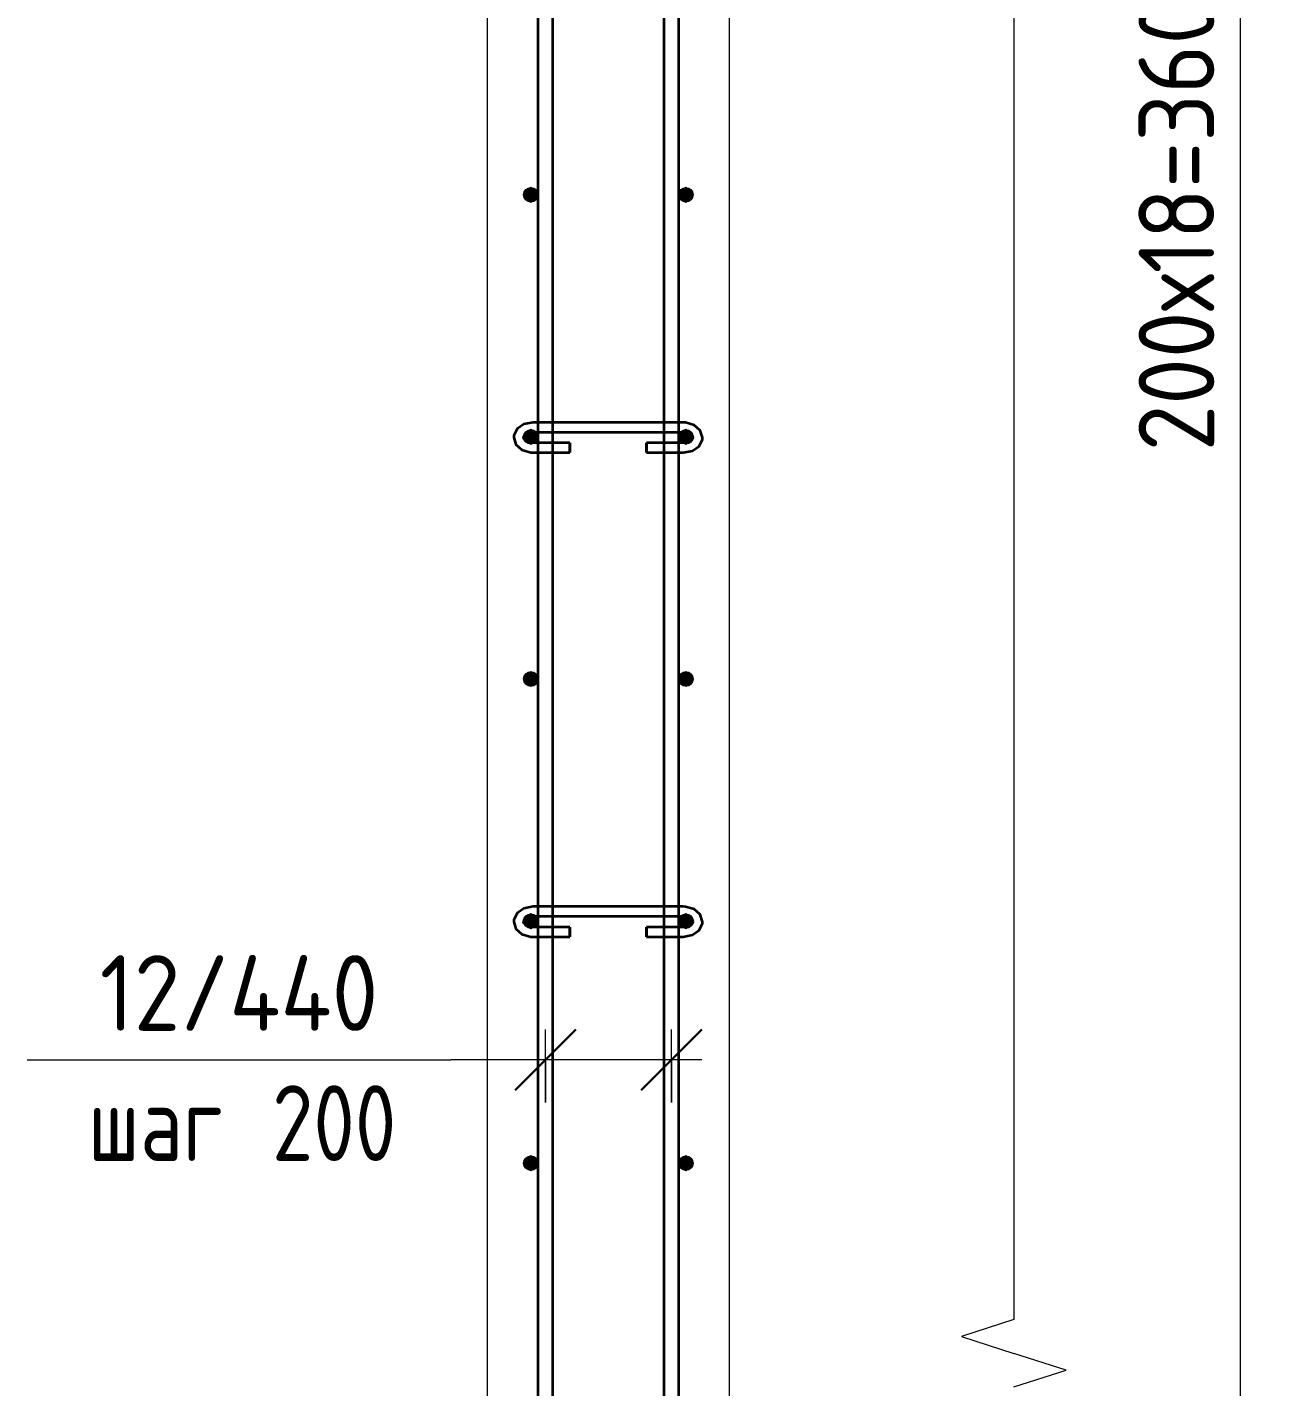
# Model space of a CAD drawing. Header units: millimetres. Extents: x 30199 to 69236, y -5153 to 33423.
# Drawn here: x 61167 to 62207, y -1765 to -642 of the extents above; entities that cross this region are included whole.
import ezdxf

# ---------------------------------------------------------------- set-up
doc = ezdxf.new("R2010")
doc.units = ezdxf.units.MM
for name, color, linetype, lineweight in [('AA_Dim', 7, 'Continuous', 9), ('AA_Dim-25', 7, 'Continuous', 9), ('AA_Oformlenie', 7, 'Continuous', 9), ('AA_Vinoska', 7, 'Continuous', 9), ('AF_Stena_Опалубка', 253, 'Continuous', 20), ('KR_Armatura', 7, 'Continuous', 20), ('KR_Armatura_Tonkie', 7, 'Continuous', 20)]:
    doc.layers.add(name, color=color, linetype=linetype, lineweight=lineweight)
doc.styles.add('ISOCPEUR_1', font='isocpeur.ttf', dxfattribs={"width": 0.9, "height": 62.5})
doc.styles.add('ISOCPEUR_8', font='isocpeur.ttf', dxfattribs={"width": 0.8, "height": 62.5})
doc.dimstyles.new('05_Округл_1мм__прозр_', dxfattribs={"dimscale": 304.8, "dimtxt": 62.248823, "dimasz": 0.139436, "dimexe": 0.123031, "dimexo": 0.082021, "dimgap": 0.008202, "dimtad": 1, "dimdec": 0, "dimdsep": 46, "dimtxsty": 'ISOCPEUR_1', "dimblk1": 'OBLIQUE', "dimblk2": 'OBLIQUE', "dimsah": 1, "dimcen": 0.09, "dimdle": 0.123031, "dimazin": 0, "dimtfac": 1, "dimtdec": 4, "dimtix": 1, "dimtmove": 0, "dimatfit": 3, "dimfxl": 1, "dimtvp": 1, "dimtolj": 1, "dimtzin": 0, "dimlwd": 18, "dimlwe": 18, "dimarcsym": 2})
doc.dimstyles.new('10_Раскладка_арматуры_с_засечками_1', dxfattribs={"dimscale": 304.8, "dimtxt": 0.18, "dimasz": 0.164042, "dimexe": 0.082021, "dimexo": 0, "dimgap": 0, "dimtad": 1, "dimdec": 3, "dimrnd": 0.001, "dimdsep": 46, "dimtxsty": 'ISOCPEUR_8', "dimblk1": 'OBLIQUE', "dimblk2": 'OBLIQUE', "dimsah": 1, "dimcen": 0.09, "dimdle": 0.082021, "dimazin": 0, "dimtfac": 1, "dimtdec": 4, "dimtix": 1, "dimtmove": 0, "dimatfit": 3, "dimfxl": 1, "dimtvp": 1, "dimtolj": 1, "dimtzin": 0, "dimlwd": 18, "dimlwe": 18, "dimarcsym": 2})

# ---------------------------------------------------------------- blocks, each defined once
blk = doc.blocks.new('261_Шпилька массив _НесАрм_РабПлоск_ - 8 А240-4174325-1-1 Армирование')
at = {"layer": 'KR_Armatura_Tonkie', "lineweight": 35}
for p, q in [((-31343, -968), (-31347.2, -968)), ((-31347.2, -976), (-31343, -976)), ((-31331, -968), (-31343, -968)), ((-31343, -976), (-31331, -976)), ((-31238.9, -968), (-31331, -968)), ((-31331, -976), (-31238.9, -976)), ((-31226.9, -968), (-31238.9, -968)), ((-31238.9, -976), (-31226.9, -976)), ((-31223.2, -968), (-31226.9, -968)), ((-31226.9, -976), (-31223.2, -976)), ((-31343, -985), (-31347.2, -985)), ((-31331, -985), (-31343, -985)), ((-31316.9, -985), (-31331, -985)), ((-31316.9, -985), (-31316.9, -991.8)), ((-31316.9, -986.2), (-31316.9, -985.1)), ((-31316.9, -992.8), (-31316.9, -986.2)), ((-31238.9, -985), (-31253.5, -985)), ((-31253.5, -991.8), (-31253.5, -985)), ((-31253.5, -985.1), (-31253.5, -986.2)), ((-31253.5, -986.2), (-31253.5, -992.8)), ((-31226.9, -985), (-31238.9, -985)), ((-31223.2, -985), (-31226.9, -985)), ((-31347.2, -993), (-31343, -993)), ((-31343, -993), (-31331, -993)), ((-31331, -993), (-31316.9, -993)), ((-31316.9, -991.8), (-31316.9, -993)), ((-31253.5, -993), (-31253.5, -991.8)), ((-31253.5, -993), (-31238.9, -993)), ((-31238.9, -993), (-31226.9, -993)), ((-31226.9, -993), (-31223.2, -993)), ((-31343, -1368), (-31347.2, -1368)), ((-31331, -1368), (-31343, -1368)), ((-31238.9, -1368), (-31331, -1368)), ((-31226.9, -1368), (-31238.9, -1368)), ((-31223.2, -1368), (-31226.9, -1368)), ((-31347.2, -1376), (-31343, -1376)), ((-31343, -1376), (-31331, -1376)), ((-31331, -1376), (-31238.9, -1376)), ((-31238.9, -1376), (-31226.9, -1376)), ((-31226.9, -1376), (-31223.2, -1376)), ((-31343, -1385), (-31347.2, -1385)), ((-31331, -1385), (-31343, -1385)), ((-31316.9, -1385), (-31331, -1385)), ((-31316.9, -1385), (-31316.9, -1391.8)), ((-31316.9, -1386.2), (-31316.9, -1385.1)), ((-31316.9, -1392.8), (-31316.9, -1386.2)), ((-31316.9, -1391.8), (-31316.9, -1393)), ((-31238.9, -1385), (-31253.5, -1385)), ((-31253.5, -1391.8), (-31253.5, -1385)), ((-31253.5, -1385.1), (-31253.5, -1386.2)), ((-31253.5, -1386.2), (-31253.5, -1390.9)), ((-31253.5, -1391), (-31253.5, -1392.8)), ((-31253.5, -1393), (-31253.5, -1391.8)), ((-31226.9, -1385), (-31238.9, -1385)), ((-31223.2, -1385), (-31226.9, -1385)), ((-31347.2, -1393), (-31343, -1393)), ((-31343, -1393), (-31331, -1393)), ((-31331, -1393), (-31316.9, -1393)), ((-31253.5, -1393), (-31238.9, -1393)), ((-31238.9, -1393), (-31226.9, -1393)), ((-31226.9, -1393), (-31223.2, -1393))]:
    blk.add_line(p, q, dxfattribs=at)
at = {"layer": 'KR_Armatura_Tonkie', "lineweight": 35, "flags": 128}
for points in [[(-31347.2, -968), (-31354.8, -969.5), (-31360.4, -973.4), (-31363.1, -978.9), (-31363.2, -980.5)], [(-31355.2, -980.5), (-31354.3, -978.5), (-31350.5, -976.4), (-31347.2, -976)], [(-31207.2, -980.5), (-31209.1, -974.6), (-31214.1, -970.2), (-31221.4, -968.1), (-31223.2, -968)], [(-31223.2, -976), (-31218.2, -977.1), (-31215.6, -979.3), (-31215.2, -980.5)], [(-31363.2, -980.5), (-31361.4, -986.4), (-31356.4, -990.8), (-31349.1, -992.9), (-31347.2, -993)], [(-31347.2, -985), (-31352.2, -983.9), (-31354.9, -981.7), (-31355.2, -980.5)], [(-31223.2, -993), (-31215.6, -991.5), (-31210, -987.6), (-31207.3, -982.1), (-31207.2, -980.5)], [(-31215.2, -980.5), (-31216.2, -982.5), (-31219.9, -984.5), (-31223.2, -985)], [(-31347.2, -1368), (-31354.8, -1369.5), (-31360.4, -1373.4), (-31363.1, -1378.9), (-31363.2, -1380.5)], [(-31207.2, -1380.5), (-31209.1, -1374.6), (-31214.1, -1370.2), (-31221.4, -1368.1), (-31223.2, -1368)], [(-31363.2, -1380.5), (-31361.4, -1386.4), (-31356.4, -1390.8), (-31349.1, -1392.9), (-31347.2, -1393)], [(-31355.2, -1380.5), (-31354.3, -1378.5), (-31350.5, -1376.4), (-31347.2, -1376)], [(-31347.2, -1385), (-31352.2, -1383.9), (-31354.9, -1381.7), (-31355.2, -1380.5)], [(-31223.2, -1376), (-31218.2, -1377.1), (-31215.6, -1379.3), (-31215.2, -1380.5)], [(-31223.2, -1393), (-31215.6, -1391.5), (-31210, -1387.6), (-31207.3, -1382.1), (-31207.2, -1380.5)], [(-31215.2, -1380.5), (-31216.2, -1382.5), (-31219.9, -1384.5), (-31223.2, -1385)]]:
    blk.add_lwpolyline(points, dxfattribs=at)
blk = doc.blocks.new('011_Прямоугольник обрыва _ЭлУзла_ - 011_Прямоугольник обрыва _ЭлУзла_-4170471-1-1 Армирование')
at = {"layer": 'AA_Oformlenie'}
blk.add_line((-30950.1, 800.1), (-30950.1, -1709.1), dxfattribs=at)
blk = doc.blocks.new('DIMBLOCK86-1-1 Армирование')
at = {"layer": 'AA_Dim-25', "lineweight": 30}
for p, q in [((62169.1, 1020), (62147.9, 1041.3)), ((62169.1, 1020), (62190.4, 998.8)), ((62169.1, -2580), (62147.9, -2558.7)), ((62169.1, -2580), (62190.4, -2601.2))]:
    blk.add_line(p, q, dxfattribs=at)
at = {"layer": 'AA_Dim-25', "lineweight": 18}
for p, q in [((61742, 1020), (62206.6, 1020)), ((62169.1, 1020), (61742, 1020)), ((62169.1, -2580), (62169.1, 1020)), ((61742, -2580), (62206.6, -2580)), ((62169.1, -2580), (61742, -2580))]:
    blk.add_line(p, q, dxfattribs=at)
at = {"layer": 'AA_Dim-25', "color": 0, "lineweight": 18, "insert": (62085, -991.9), "char_height": 62.5, "width": 508.525, "attachment_point": 1, "rotation": 90, "line_spacing_factor": 1.149209, "style": 'ISOCPEUR_1'}
blk.add_mtext('200х18=3600', dxfattribs=at)
blk = doc.blocks.new('_Oblique')
at = {"color": 0, "linetype": 'ByBlock', "lineweight": -2}
blk.add_line((-0.5, -0.5), (0.5, 0.5), dxfattribs=at)
blk = doc.blocks.new('042_М_Арматуры - Диам длина поз _ Комментарий-3662934-1-1 Армирование')
at = {"layer": 'AA_Vinoska'}
blk.add_line((-32056.3, -2470.4), (-31706.3, -2470.4), dxfattribs=at)
blk = doc.blocks.new('DIMBLOCK95-1-1 Армирование')
at = {"layer": 'AA_Dim-25', "lineweight": 30}
for p, q in [((61595, -1494.6), (61620, -1469.6)), ((61699.1, -1494.6), (61724.1, -1469.6)), ((61595, -1494.6), (61570, -1519.6)), ((61699.1, -1494.6), (61674.1, -1519.6))]:
    blk.add_line(p, q, dxfattribs=at)
at = {"layer": 'AA_Dim-25', "lineweight": 18}
for p, q in [((61595, -1529.9), (61595, -1469.6)), ((61699.1, -1529.9), (61699.1, -1469.6)), ((61724.1, -1494.6), (61570, -1494.6)), ((61595, -1494.6), (61595, -1529.9)), ((61699.1, -1494.6), (61699.1, -1529.9))]:
    blk.add_line(p, q, dxfattribs=at)

msp = doc.modelspace()

# ---------------------------------------------------------------- hatches: boundary and pattern name
at = {"layer": 'KR_Armatura'}
h = msp.add_hatch(color=256, dxfattribs=at)
edge = h.paths.add_edge_path()
edge.add_arc((61583.0008, -779.9998), 6, 0, 360)
for points in [[(61583.0008, -785.9998), (61588.197, -782.9998), (61588.197, -776.9998), (61583.0008, -773.9998), (61577.8047, -776.9998), (61577.8047, -782.9998)], [(61711.0008, -785.9998), (61716.197, -782.9998), (61716.197, -776.9998), (61711.0008, -773.9998), (61705.8047, -776.9998), (61705.8047, -782.9998)], [(61583.0008, -985.9998), (61588.197, -982.9998), (61588.197, -976.9998), (61583.0008, -973.9998), (61577.8047, -977.1064), (61577.8047, -982.9998)], [(61711.0008, -985.9998), (61716.197, -982.9998), (61716.197, -976.9998), (61711.0008, -973.9998), (61705.8047, -977.1064), (61705.8047, -982.9998)], [(61583.0008, -1185.9998), (61588.197, -1182.9998), (61588.197, -1176.9998), (61583.0008, -1173.9998), (61577.8047, -1176.9998), (61577.8047, -1182.9998), (61579.507, -1183.9826)], [(61711.0008, -1185.9998), (61716.197, -1182.9998), (61716.197, -1176.9998), (61711.0008, -1173.9998), (61705.8047, -1176.9998), (61705.8047, -1182.9998), (61707.507, -1183.9826)], [(61583.0008, -1385.9998), (61588.197, -1382.9998), (61588.197, -1376.9998), (61583.0008, -1373.9998), (61577.8047, -1376.9998), (61577.8047, -1382.9998)], [(61711.0008, -1385.9998), (61716.197, -1382.9998), (61716.197, -1376.9998), (61711.0008, -1373.9998), (61705.8047, -1376.9998), (61705.8047, -1382.9998)], [(61583.0008, -1585.9998), (61588.197, -1582.9998), (61588.197, -1576.9998), (61583.0008, -1573.9998), (61577.8047, -1576.9998), (61577.8047, -1582.9998)], [(61711.0008, -1585.9998), (61716.197, -1582.9998), (61716.197, -1576.9998), (61711.0008, -1573.9998), (61705.8047, -1576.9998), (61705.8047, -1582.9998)]]:
    msp.add_hatch(color=256, dxfattribs=at).paths.add_polyline_path(points)
h = msp.add_hatch(color=256, dxfattribs=at)
edge = h.paths.add_edge_path()
edge.add_arc((61711.0008, -779.9998), 6, 0, 360)
h = msp.add_hatch(color=256, dxfattribs=at)
edge = h.paths.add_edge_path()
edge.add_arc((61583.0008, -979.9998), 6, 0, 360)
h = msp.add_hatch(color=256, dxfattribs=at)
edge = h.paths.add_edge_path()
edge.add_arc((61711.0008, -979.9998), 6, 0, 360)
h = msp.add_hatch(color=256, dxfattribs=at)
edge = h.paths.add_edge_path()
edge.add_arc((61583.0008, -1179.9998), 6, 0, 360)
h = msp.add_hatch(color=256, dxfattribs=at)
edge = h.paths.add_edge_path()
edge.add_arc((61711.0008, -1179.9998), 6, 0, 360)
h = msp.add_hatch(color=256, dxfattribs=at)
edge = h.paths.add_edge_path()
edge.add_arc((61583.0008, -1379.9998), 6, 0, 360)
h = msp.add_hatch(color=256, dxfattribs=at)
edge = h.paths.add_edge_path()
edge.add_arc((61711.0008, -1379.9998), 6, 0, 360)
h = msp.add_hatch(color=256, dxfattribs=at)
edge = h.paths.add_edge_path()
edge.add_arc((61583.0008, -1579.9998), 6, 0, 360)
h = msp.add_hatch(color=256, dxfattribs=at)
edge = h.paths.add_edge_path()
edge.add_arc((61711.0008, -1579.9998), 6, 0, 360)

# ---------------------------------------------------------------- linework, layer by layer
at = {"layer": 'AA_Vinoska'}
for p, q in [((61603.1237, -1494.5246), (61516.8944, -1494.5246)), ((61981.953, -1709.0938), (61938.628, -1723.171)), ((61938.628, -1723.171), (61981.953, -1737.2481)), ((62025.2543, -1750.9981), (61981.953, -1737.2481)), ((61981.953, -1764.7481), (62025.2543, -1750.9981))]:
    msp.add_line(p, q, dxfattribs=at)
at = {"layer": 'AF_Stena_Опалубка'}
for p, q in [((61546.9661, 1265), (61546.9661, -2622)), ((61746.9661, -2630), (61746.9661, 1265))]:
    msp.add_line(p, q, dxfattribs=at)
at = {"layer": 'KR_Armatura'}
for p, q in [((61583.0008, -773.9998), (61577.8047, -776.9998)), ((61588.197, -776.9998), (61583.0008, -773.9998)), ((61711.0008, -773.9998), (61705.8047, -776.9998)), ((61716.197, -776.9998), (61711.0008, -773.9998)), ((61577.8047, -776.9998), (61577.8047, -782.9998)), ((61577.8047, -782.9998), (61583.0008, -785.9998)), ((61583.0008, -785.9998), (61588.197, -782.9998)), ((61588.197, -782.9998), (61588.197, -776.9998)), ((61705.8047, -776.9998), (61705.8047, -782.9998)), ((61705.8047, -782.9998), (61711.0008, -785.9998)), ((61711.0008, -785.9998), (61716.197, -782.9998)), ((61716.197, -782.9998), (61716.197, -776.9998)), ((61583.0008, -973.9998), (61577.8047, -977.1064)), ((61577.8047, -977.1064), (61577.8047, -982.9998)), ((61588.197, -976.9998), (61583.0008, -973.9998)), ((61588.197, -982.9998), (61588.197, -976.9998)), ((61711.0008, -973.9998), (61705.8047, -977.1064)), ((61705.8047, -977.1064), (61705.8047, -982.9998)), ((61716.197, -976.9998), (61711.0008, -973.9998)), ((61716.197, -982.9998), (61716.197, -976.9998)), ((61577.8047, -982.9998), (61583.0008, -985.9998)), ((61583.0008, -985.9998), (61588.197, -982.9998)), ((61705.8047, -982.9998), (61711.0008, -985.9998)), ((61711.0008, -985.9998), (61716.197, -982.9998)), ((61583.0008, -1173.9998), (61577.8047, -1176.9998)), ((61577.8047, -1176.9998), (61577.8047, -1182.9998)), ((61588.197, -1176.9998), (61583.0008, -1173.9998)), ((61588.197, -1182.9998), (61588.197, -1176.9998)), ((61711.0008, -1173.9998), (61705.8047, -1176.9998)), ((61705.8047, -1176.9998), (61705.8047, -1182.9998)), ((61716.197, -1176.9998), (61711.0008, -1173.9998)), ((61716.197, -1182.9998), (61716.197, -1176.9998)), ((61577.8047, -1182.9998), (61579.507, -1183.9826)), ((61579.507, -1183.9826), (61583.0008, -1185.9998)), ((61583.0008, -1185.9998), (61588.197, -1182.9998)), ((61705.8047, -1182.9998), (61707.507, -1183.9826)), ((61707.507, -1183.9826), (61711.0008, -1185.9998)), ((61711.0008, -1185.9998), (61716.197, -1182.9998)), ((61583.0008, -1373.9998), (61577.8047, -1376.9998)), ((61577.8047, -1376.9998), (61577.8047, -1382.9998)), ((61588.197, -1376.9998), (61583.0008, -1373.9998)), ((61588.197, -1382.9998), (61588.197, -1376.9998)), ((61711.0008, -1373.9998), (61705.8047, -1376.9998)), ((61705.8047, -1376.9998), (61705.8047, -1382.9998)), ((61716.197, -1376.9998), (61711.0008, -1373.9998)), ((61716.197, -1382.9998), (61716.197, -1376.9998)), ((61577.8047, -1382.9998), (61583.0008, -1385.9998)), ((61583.0008, -1385.9998), (61588.197, -1382.9998)), ((61705.8047, -1382.9998), (61711.0008, -1385.9998)), ((61711.0008, -1385.9998), (61716.197, -1382.9998)), ((61583.0008, -1573.9998), (61577.8047, -1576.9998)), ((61577.8047, -1576.9998), (61577.8047, -1582.9998)), ((61577.8047, -1582.9998), (61583.0008, -1585.9998)), ((61588.197, -1576.9998), (61583.0008, -1573.9998)), ((61583.0008, -1585.9998), (61588.197, -1582.9998)), ((61588.197, -1582.9998), (61588.197, -1576.9998)), ((61711.0008, -1573.9998), (61705.8047, -1576.9998)), ((61705.8047, -1576.9998), (61705.8047, -1582.9998)), ((61705.8047, -1582.9998), (61711.0008, -1585.9998)), ((61716.197, -1576.9998), (61711.0008, -1573.9998)), ((61711.0008, -1585.9998), (61716.197, -1582.9998)), ((61716.197, -1582.9998), (61716.197, -1576.9998))]:
    msp.add_line(p, q, dxfattribs=at)
for centre in [(61583.0008, -779.9998), (61711.0008, -779.9998), (61583.0008, -979.9998), (61711.0008, -979.9998), (61583.0008, -1179.9998), (61711.0008, -1179.9998), (61583.0008, -1379.9998), (61711.0008, -1379.9998), (61583.0008, -1579.9998), (61711.0008, -1579.9998)]:
    msp.add_circle(centre, 6, dxfattribs=at)
at = {"layer": 'KR_Armatura_Tonkie', "lineweight": 35}
for p, q in [((61589.0008, -2622), (61589.0008, 1257)), ((61601.0008, -2622), (61601.0008, 1257)), ((61693.1222, -2622), (61693.1222, 1257)), ((61705.1222, -2622), (61705.1222, 1257))]:
    msp.add_line(p, q, dxfattribs=at)

# ---------------------------------------------------------------- block references
at = {"layer": 'AA_Oformlenie'}
msp.add_blockref('011_Прямоугольник обрыва _ЭлУзла_ - 011_Прямоугольник обрыва _ЭлУзла_-4170471-1-1 Армирование', (92932.0277, 0), dxfattribs=at)
at = {"layer": 'AA_Vinoska'}
msp.add_blockref('042_М_Арматуры - Диам длина поз _ Комментарий-3662934-1-1 Армирование', (93223.164, 975.8746), dxfattribs=at)
at = {"layer": 'KR_Armatura_Tonkie', "lineweight": 35}
msp.add_blockref('261_Шпилька массив _НесАрм_РабПлоск_ - 8 А240-4174325-1-1 Армирование', (92932.0277, 0), dxfattribs=at)

# ---------------------------------------------------------------- texts
at = {"layer": 'AA_Vinoska', "char_height": 62.5, "attachment_point": 1}
for s, insert, width, style in [('12/440', (61226.8229, -1408.172), 288.6075, 'ISOCPEUR_1'), (' 200', (61337.3208, -1515.6483), 166.751, 'ISOCPEUR_8'), ('шаг', (61216.9354, -1515.6483), 145.907125, 'ISOCPEUR_8')]:
    msp.add_mtext(s, dxfattribs=dict(at, insert=insert, width=width, style=style))

# ---------------------------------------------------------------- dimensions: what is measured, and where the dimension line sits
at = {"layer": 'AA_Dim', "lineweight": 18}
dim = msp.add_linear_dim(base=(62169.118, 1020.0002), p1=(61717.0008, -2579.9998), p2=(61717.0008, 1020.0002), angle=90, dimstyle='05_Округл_1мм__прозр_', override={"dimpost": '200х18=<>', "dimfxl": 3600}, dxfattribs=at)
dim.commit()
dim.dimension.update_dxf_attribs({"geometry": 'DIMBLOCK86-1-1 Армирование', "text_midpoint": (62135.368, -779.9998)})
dim = msp.add_linear_dim(base=(61595.0008, -1494.587), p1=(61699.1222, -1529.9424), p2=(61595.0008, -1529.9424), dimstyle='10_Раскладка_арматуры_с_засечками_1', override={"dimpost": '<>', "dimfxl": 104.121378}, dxfattribs=at)
dim.commit()
dim.dimension.update_dxf_attribs({"geometry": 'DIMBLOCK95-1-1 Армирование', "text_midpoint": (61647.0615, -1463.337)})

doc.saveas('drawing.dxf')
